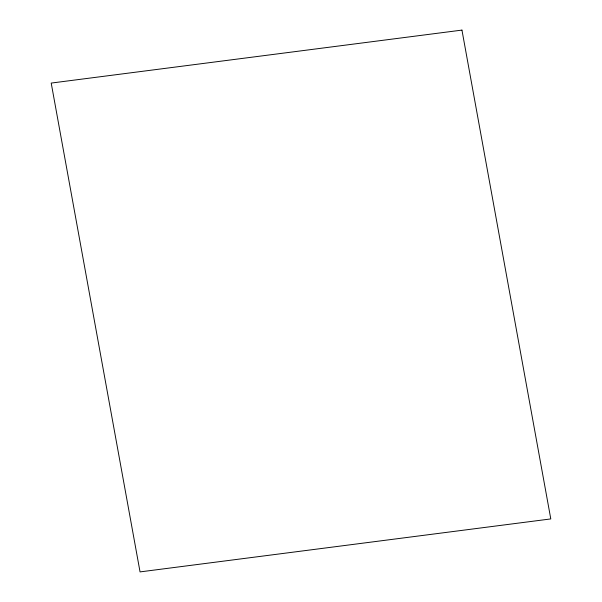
<?xml version="1.0" encoding="UTF-8"?>
<svg xmlns="http://www.w3.org/2000/svg" width="602" height="602" viewBox="0 0 602 602"><rect width="100%" height="100%" fill="white"/><g stroke="black" fill="none" stroke-linecap="round" stroke-linejoin="round"><path stroke-width="0.9" d="M461.952 30.1L51.208 83.076L140.048 571.9L550.792 518.924L461.952 30.1"/></g></svg>
